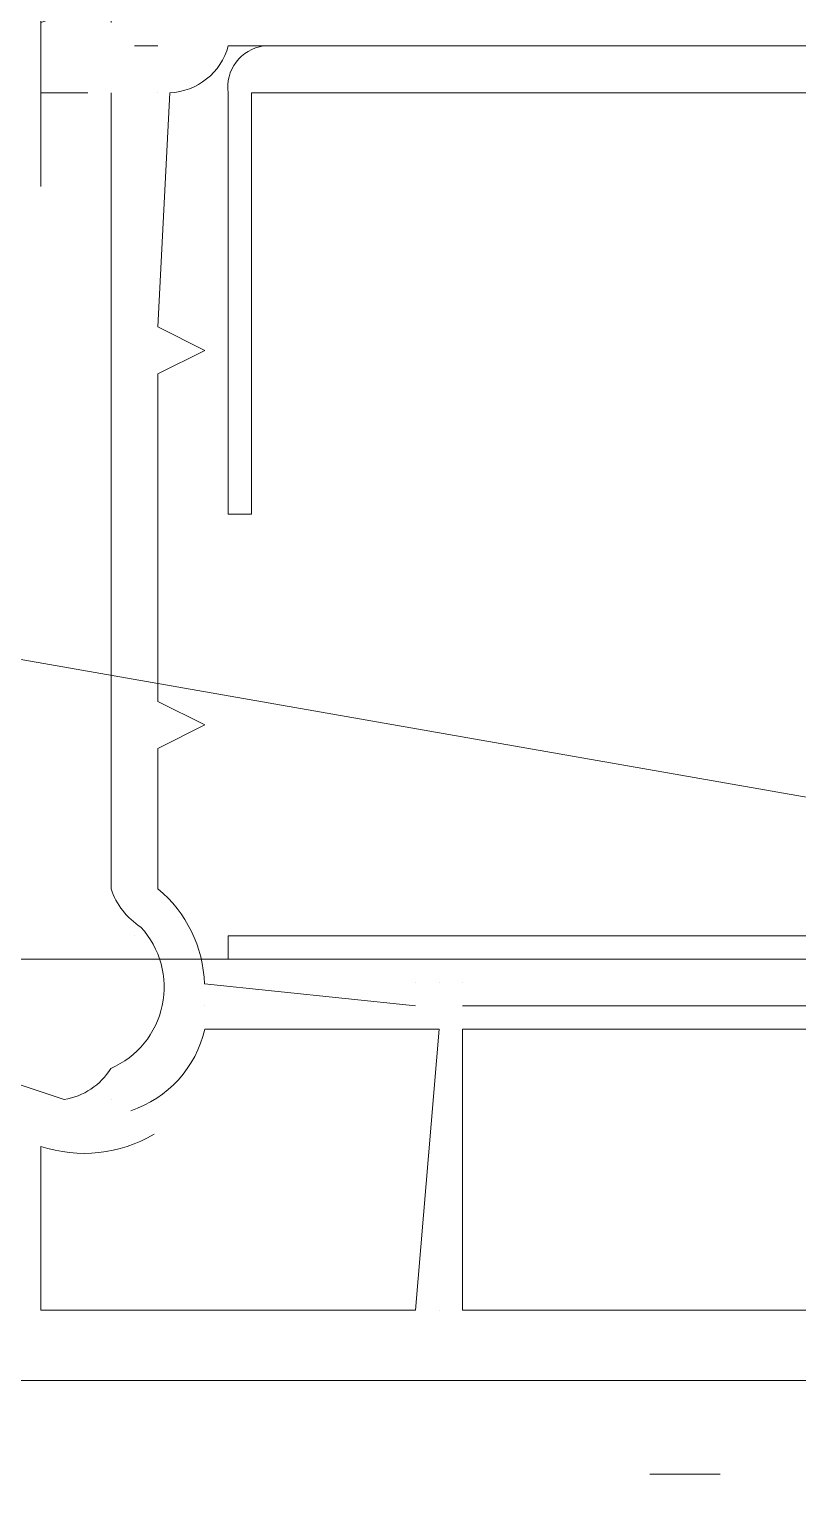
# Model space of a CAD drawing. Header units: millimetres. Extents: x 906 to 41302, y 848 to 28850.
# Drawn here: x 18558.4 to 18593.2, y 17957.3 to 18023.1 of the extents above; entities that cross this region are included whole.
import ezdxf

# ---------------------------------------------------------------- set-up
doc = ezdxf.new("R2010")
doc.units = ezdxf.units.MM
doc.layers.add('PDF_X-단위세대$및$주동평면도$A-DOOR', color=7, linetype='Continuous')

msp = doc.modelspace()

# ---------------------------------------------------------------- linework, layer by layer
at = {"layer": 'PDF_X-단위세대$및$주동평면도$A-DOOR', "lineweight": 5}
for points in [[(18624.562, 18121.853), (17833.986, 18121.853), (18635.145, 17981.095), (17824.461, 17981.095)], [(18601.278, 17965.22), (18601.278, 17977.92), (18577.995, 17977.92), (18577.995, 17965.22)]]:
    msp.add_lwpolyline(points, close=True, dxfattribs=at)
for points in [[(18558.945, 18016.02), (18558.945, 18024.486), (18558.945, 18025.545), (18562.12, 18025.545, -0.238117), (18559.669, 18028.108)], [(18575.878, 17978.978), (18566.335, 17979.969, 0.21556), (18564.237, 17984.27), (18564.237, 17990.62), (18566.353, 17991.678), (18564.237, 17992.736), (18564.237, 18007.553), (18566.353, 18008.611), (18564.237, 18009.67), (18564.766, 18020.253, 0.326664), (18567.412, 18022.37), (18588.578, 18022.37), (18608.687, 18022.37)], [(18562.12, 18020.253), (18562.12, 18003.32), (18562.12, 18002.261), (18562.12, 17984.27, 0.174777), (18563.466, 17982.54, -0.515162), (18562.106, 17976.154, -0.217671), (18560.003, 17974.745), (18553.653, 17976.861), (18546.245, 17976.861)], [(18605.512, 17983.74, -0.414215), (18603.395, 17982.153), (18567.412, 17982.153), (18567.412, 17981.095), (18603.395, 17981.095)], [(17826.578, 17978.978), (17828.695, 17977.92), (17828.695, 17977.92), (17827.636, 17977.92), (17826.578, 17977.92), (17824.461, 17978.978), (17822.345, 17976.861), (17824.461, 17978.978), (17825.148, 17979.962, 0.1084), (17821.286, 17980.036), (17822.345, 17981.095), (17821.286, 17978.978), (17819.17, 17976.861), (17817.053, 17976.861, 0.400381), (18642.831, 17151.606)], [(18563.005, 17974.237, 0.260906), (18566.353, 17977.92), (18576.937, 17977.92), (18575.878, 17965.22), (18558.945, 17965.22), (18558.945, 17972.628, 0.217517), (18564.063, 17973.179)]]:
    msp.add_lwpolyline(points, format="xyb", dxfattribs=at)
for points in [[(18562.12, 18023.428), (18562.12, 18024.486), (18558.945, 18023.428), (18558.945, 18020.253), (18561.062, 18020.253)], [(18564.237, 18022.37), (18563.178, 18022.37)], [(18563.178, 18022.37), (18563.178, 18022.37)], [(18564.237, 18022.37), (18564.237, 18022.37)], [(18567.412, 18022.37), (18567.412, 18022.37)], [(18568.47, 18022.37), (18568.47, 18022.37)], [(18587.52, 18022.37), (18587.52, 18022.37)], [(18588.578, 18022.37), (18588.578, 18022.37)], [(18558.945, 18020.253), (18558.945, 18020.253)], [(18561.062, 18020.253), (18561.062, 18020.253)], [(18562.12, 18020.253), (18562.12, 18020.253)], [(18564.237, 18020.253), (18564.237, 18020.253)], [(18567.412, 18020.253), (18567.412, 18020.253)], [(18568.47, 18020.253), (18568.47, 18020.253)], [(18564.237, 18009.67), (18564.237, 18009.67)], [(18566.353, 18008.611), (18566.353, 18008.611)], [(18564.237, 18007.553), (18564.237, 18007.553)], [(18562.12, 18003.32), (18562.12, 18003.32)], [(18562.12, 18002.261), (18562.12, 18002.261)], [(18568.47, 18001.203), (18568.47, 18001.203)], [(18564.237, 17992.736), (18564.237, 17992.736)], [(18566.353, 17991.678), (18566.353, 17991.678)], [(18564.237, 17990.62), (18564.237, 17990.62)], [(18562.12, 17984.27), (18562.12, 17984.27)], [(18564.237, 17984.27), (18564.237, 17984.27)], [(18563.178, 17982.153), (18563.178, 17982.153)], [(18567.412, 17982.153), (18567.412, 17982.153)], [(18567.412, 17981.095), (18567.412, 17981.095)], [(18575.878, 17980.036), (18575.878, 17980.036)], [(18576.937, 17980.036), (18576.937, 17980.036)], [(18576.937, 17980.036), (18576.937, 17980.036)], [(18577.995, 17980.036), (18577.995, 17980.036)], [(18577.995, 17980.036), (18577.995, 17980.036)], [(18566.353, 17978.978), (18566.353, 17978.978)], [(18575.878, 17978.978), (18575.878, 17978.978)], [(18601.278, 17978.978), (18577.995, 17978.978)], [(18577.995, 17978.978), (18577.995, 17978.978)], [(18566.353, 17977.92), (18566.353, 17977.92)], [(18575.878, 17977.92), (18575.878, 17977.92)], [(18576.937, 17977.92), (18576.937, 17977.92)], [(18577.995, 17977.92), (18577.995, 17977.92)], [(18560.003, 17974.745), (18560.003, 17974.745)], [(18562.12, 17974.745), (18562.12, 17974.745)], [(18558.945, 17972.628), (18558.945, 17972.628)], [(18563.178, 17972.628), (18563.178, 17972.628)], [(18558.945, 17965.22), (18558.945, 17965.22)], [(18575.878, 17965.22), (18575.878, 17965.22)], [(18576.937, 17965.22), (18576.937, 17965.22)], [(18577.995, 17965.22), (18577.995, 17965.22)], [(18547.303, 17962.045), (18634.087, 17962.045)]]:
    msp.add_lwpolyline(points, dxfattribs=at)
msp.add_lwpolyline([(18603.395, 18022.37), (18568.999, 18022.37, 0.414215), (18567.412, 18020.253), (18567.412, 18001.203), (18568.47, 18001.203), (18568.47, 18020.253), (18604.453, 18020.253), (18605.512, 17983.211), (18605.512, 18020.253, 0.414215)], format="xyb", close=True, dxfattribs=at)
at = {"layer": 'PDF_X-단위세대$및$주동평면도$A-DOOR', "lineweight": 9}
for points in [[(18589.637, 17957.811), (18586.462, 17957.811)], [(18586.462, 17957.811), (18586.462, 17957.811)], [(18589.637, 17957.811), (18589.637, 17957.811)]]:
    msp.add_lwpolyline(points, dxfattribs=at)

doc.saveas('drawing.dxf')
